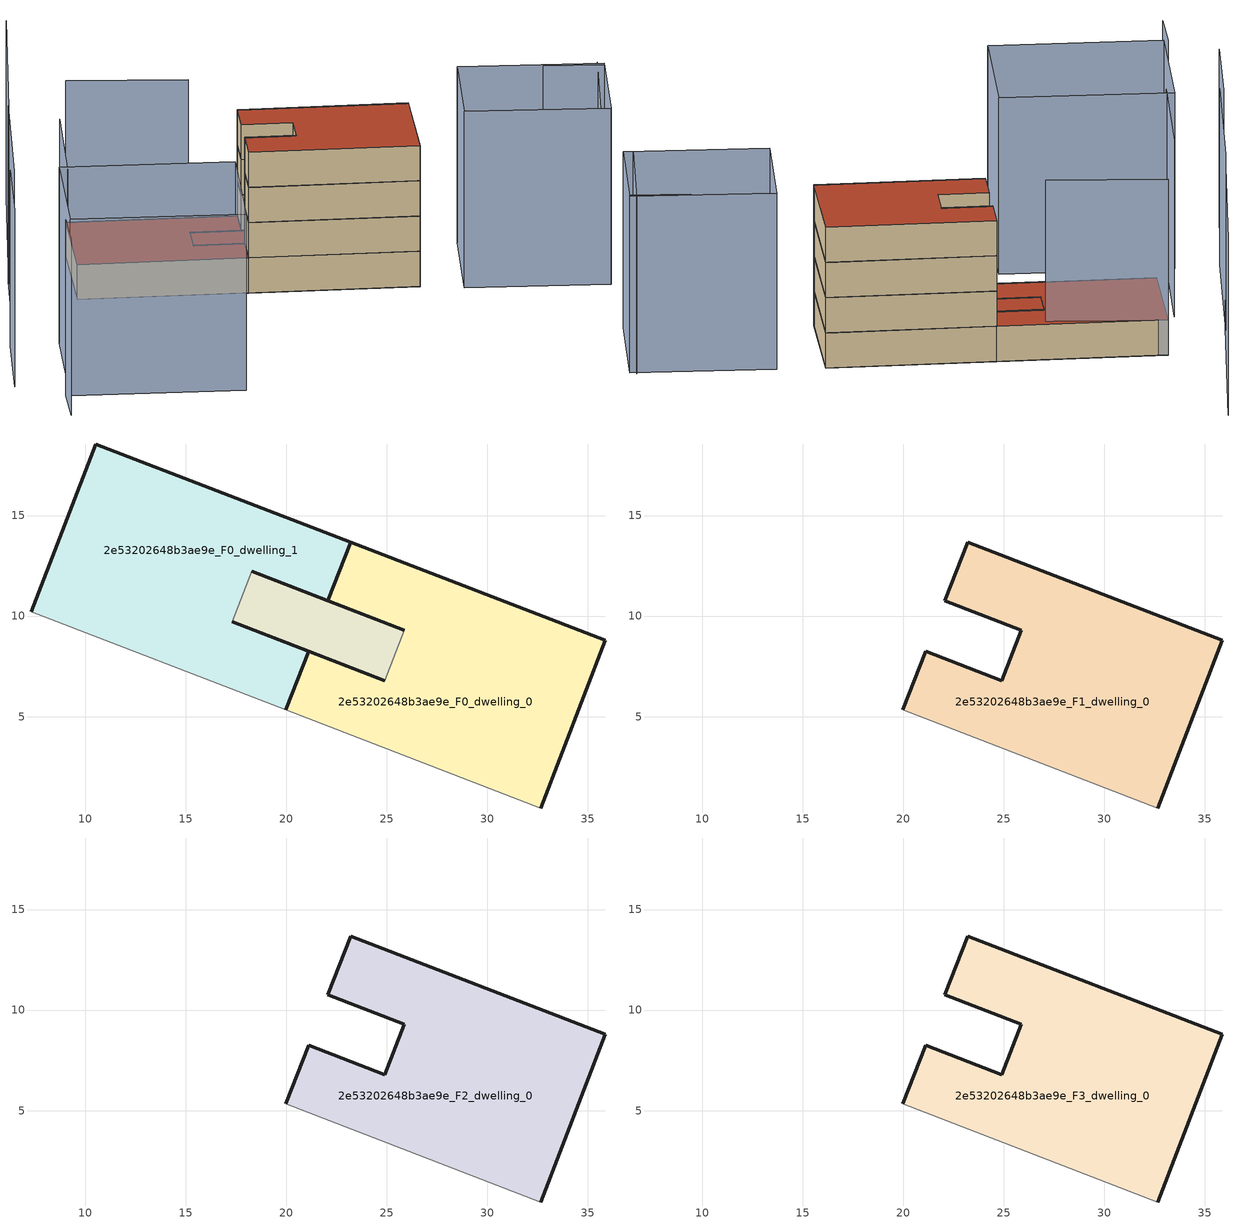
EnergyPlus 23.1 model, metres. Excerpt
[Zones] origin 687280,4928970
2e53202648b3ae9e_F0_dwelling_0
 floor ground (EU_floor_Construction): 32.65,0.45 35.86,8.81 23.19,13.68 22.07,10.76 25.87,9.3 24.9,6.79 21.1,8.25 19.98,5.33 z0
 wall outside (EU_wall_Construction): 25.87,9.3 22.07,10.76 23.19,13.68 35.86,8.81 32.65,0.45 / 19.98,5.33 21.1,8.25 24.9,6.79 z0:3
 wall adiabatic (EU_wall_Construction): 32.65,0.45 19.98,5.33 z0:3
 wall to 2e53202648b3ae9e_F0_circulation (EU_wall_Construction): 24.9,6.79 25.87,9.3 z0:3
2e53202648b3ae9e_F0_dwelling_1
 floor ground (EU_floor_Construction): 19.98,5.33 21.1,8.25 17.3,9.72 18.27,12.22 22.07,10.76 23.19,13.68 10.52,18.56 7.31,10.21 z0
 wall outside (EU_wall_Construction): 17.3,9.72 21.1,8.25 19.98,5.33 / 7.31,10.21 10.52,18.56 23.19,13.68 22.07,10.76 18.27,12.22 z0:3
 wall adiabatic (EU_wall_Construction): 19.98,5.33 7.31,10.21 z0:3
 wall to 2e53202648b3ae9e_F0_circulation (EU_wall_Construction): 18.27,12.22 17.3,9.72 z0:3
 roof outside (EU_roof_Construction): 23.19,13.68 22.07,10.76 18.27,12.22 17.3,9.72 21.1,8.25 19.98,5.33 7.31,10.21 10.52,18.56 z3
2e53202648b3ae9e_F0_circulation
 floor ground (EU_floor_Construction): 24.9,6.79 25.87,9.3 18.27,12.22 17.3,9.72 z0
 wall outside (EU_wall_Construction): 24.9,6.79 17.3,9.72 / 18.27,12.22 25.87,9.3 z0:3
 roof outside (EU_roof_Construction): 25.87,9.3 24.9,6.79 17.3,9.72 18.27,12.22 z3
2e53202648b3ae9e_F1_dwelling_0
 floor to 2e53202648b3ae9e_F0_dwelling_0 (EU_floor_Construction): 32.65,0.45 35.86,8.81 23.19,13.68 22.07,10.76 25.87,9.3 24.9,6.79 21.1,8.25 19.98,5.33 z3
 wall outside (EU_wall_Construction): 19.98,5.33 21.1,8.25 24.9,6.79 25.87,9.3 22.07,10.76 23.19,13.68 35.86,8.81 32.65,0.45 z3:6
 wall adiabatic (EU_wall_Construction): 32.65,0.45 19.98,5.33 z3:6
2e53202648b3ae9e_F2_dwelling_0
 floor to 2e53202648b3ae9e_F1_dwelling_0 (EU_floor_Construction): 32.65,0.45 35.86,8.81 23.19,13.68 22.07,10.76 25.87,9.3 24.9,6.79 21.1,8.25 19.98,5.33 z6
 wall outside (EU_wall_Construction): 19.98,5.33 21.1,8.25 24.9,6.79 25.87,9.3 22.07,10.76 23.19,13.68 35.86,8.81 32.65,0.45 z6:9
 wall adiabatic (EU_wall_Construction): 32.65,0.45 19.98,5.33 z6:9
2e53202648b3ae9e_F3_dwelling_0
 floor to 2e53202648b3ae9e_F2_dwelling_0 (EU_floor_Construction): 32.65,0.45 35.86,8.81 23.19,13.68 22.07,10.76 25.87,9.3 24.9,6.79 21.1,8.25 19.98,5.33 z9
 wall outside (EU_wall_Construction): 19.98,5.33 21.1,8.25 24.9,6.79 25.87,9.3 22.07,10.76 23.19,13.68 35.86,8.81 32.65,0.45 z9:12
 wall adiabatic (EU_wall_Construction): 32.65,0.45 19.98,5.33 z9:12
 roof outside (EU_roof_Construction): 35.86,8.81 32.65,0.45 19.98,5.33 21.1,8.25 24.9,6.79 25.87,9.3 22.07,10.76 23.19,13.68 z12
shading: -4.02,-11.08 -2.55,-7.22 / 2.19,1.81 6.49,11.63 / 45.57,-5.59 49.67,3.1 / -1.78,3.96 -5.27,-3.68 / 49.9,2.37 45.52,4.41 / 4.17,16.01 -1.61,3.62 / 19.27,14.42 10.55,18.62 / 12.03,31.93 4,15.66 / 10.66,-12.63 -2.23,-7.34 / -2.23,-7.34 1.91,2.74 / 1.91,2.74 14.8,-2.55 / 14.8,-2.55 10.66,-12.63 / 46.27,-5.96 35.64,-1.32 / 35.64,-1.32 39.4,7.28 / 39.4,7.28 50.02,2.63 / 50.02,2.63 46.27,-5.96 z0:15
[Building]
EU S2 Campaign: North Axis=0; Terrain=City; Solar Distribution=FullExterior
[Site:Location]
Bologna: Latitude=44.5; Longitude=11.25; Time Zone=1; Elevation=37
[SizingPeriod:WeatherFileDays]
AnnualSizingPeriod: Begin Month=1; Begin Day of Month=1; End Month=12; End Day of Month=31; Day of Week for Start Day=Monday; Use Weather File Daylight Saving Period=No; Use Weather File Rain and Snow Indicators=No
[MATERIAL]
EU_InternalMass_Material: Roughness=MediumRough; Thickness=0.1; Conductivity=1; Density=1800; Specific Heat=900; Thermal Absorptance=0.9; Solar Absorptance=0.7; Visible Absorptance=0.7
[MATERIAL:NOMASS] Roughness=MediumRough; Thermal Absorptance=0.9; Solar Absorptance=0.7; Visible Absorptance=0.7
Name | Thermal Resistance
EU_wall_NoMass | 0.937881
EU_roof_NoMass | 0.548572
EU_floor_NoMass | 0.71348
[CONSTRUCTION]
EU_wall_Construction: EU_wall_NoMass
EU_roof_Construction: EU_roof_NoMass
EU_floor_Construction: EU_floor_NoMass
EU_InternalMass_Construction: EU_InternalMass_Material
[ZONE] Type=1; Multiplier=1; Ceiling Height=autocalculate; Floor Area=autocalculate; Part of Total Floor Area=Yes
Name | Volume
2e53202648b3ae9e_F0_dwelling_0 | 331.676
2e53202648b3ae9e_F1_dwelling_0; 2e53202648b3ae9e_F2_dwelling_0; 2e53202648b3ae9e_F3_dwelling_0 | 331.675
2e53202648b3ae9e_F0_dwelling_1 | 331.679
2e53202648b3ae9e_F0_circulation | 65.5928
[INTERNALMASS] Construction=EU_InternalMass_Construction
Name | Zone or ZoneList | Surface Area
2e53202648b3ae9e_F0_dwelling_0_EU_InternalMass | 2e53202648b3ae9e_F0_dwelling_0 | 110.559
2e53202648b3ae9e_F0_dwelling_1_EU_InternalMass | 2e53202648b3ae9e_F0_dwelling_1 | 110.559
2e53202648b3ae9e_F1_dwelling_0_EU_InternalMass | 2e53202648b3ae9e_F1_dwelling_0 | 242.932
2e53202648b3ae9e_F2_dwelling_0_EU_InternalMass | 2e53202648b3ae9e_F2_dwelling_0 | 242.932
2e53202648b3ae9e_F3_dwelling_0_EU_InternalMass | 2e53202648b3ae9e_F3_dwelling_0 | 242.932
[OTHEREQUIPMENT] Fuel Type=Electricity; Design Level Calculation Method=Watts/Area; Power per Zone Floor Area=1; Fraction Latent=0; Fraction Radiant=0; Fraction Lost=0; Carbon Dioxide Generation Rate=0; EndUse Subcategory=EU_Step8_InternalGains
Name | Zone or ZoneList or Space or SpaceList | Schedule
EU_Step8_InternalGain_2e53202648b3ae9e_F0_dwelling_0_f000 | 2e53202648b3ae9e_F0_dwelling_0 | EU_Step8_GainSchedule_2e53202648b3ae9e_F0_dwelling_0_f000
EU_Step8_InternalGain_2e53202648b3ae9e_F0_dwelling_1_f000 | 2e53202648b3ae9e_F0_dwelling_1 | EU_Step8_GainSchedule_2e53202648b3ae9e_F0_dwelling_1_f000
EU_Step8_InternalGain_2e53202648b3ae9e_F1_dwelling_0_f000 | 2e53202648b3ae9e_F1_dwelling_0 | EU_Step8_GainSchedule_2e53202648b3ae9e_F1_dwelling_0_f000
EU_Step8_InternalGain_2e53202648b3ae9e_F2_dwelling_0_f000 | 2e53202648b3ae9e_F2_dwelling_0 | EU_Step8_GainSchedule_2e53202648b3ae9e_F2_dwelling_0_f000
EU_Step8_InternalGain_2e53202648b3ae9e_F3_dwelling_0_f000 | 2e53202648b3ae9e_F3_dwelling_0 | EU_Step8_GainSchedule_2e53202648b3ae9e_F3_dwelling_0_f000
[ZONEINFILTRATION:DESIGNFLOWRATE]
EU_Circulation_Infiltration_2e53202648b3ae9e_F0_circulation: Zone or ZoneList or Space or SpaceList=2e53202648b3ae9e_F0_circulation; Schedule=EU_AlwaysOn; Design Flow Rate Calculation Method=Flow/Area; Flow Rate per Floor Area=0.0005; Constant Term Coefficient=1; Temperature Term Coefficient=0; Velocity Term Coefficient=0; Velocity Squared Term Coefficient=0
[ZONEVENTILATION:DESIGNFLOWRATE] Schedule=EU_AlwaysOn; Design Flow Rate Calculation Method=AirChanges/Hour; Air Changes per Hour=0.687892; Ventilation Type=Natural; Fan Pressure Rise=0; Fan Total Efficiency=1; Constant Term Coefficient=1; Temperature Term Coefficient=0; Velocity Term Coefficient=0; Velocity Squared Term Coefficient=0; Minimum Indoor Temperature=-100; Maximum Indoor Temperature=100; Delta Temperature=-100; Minimum Outdoor Temperature=-100; Maximum Outdoor Temperature=100; Maximum Wind Speed=40
Name | Zone or ZoneList or Space or SpaceList
EU_ConstantAir_2e53202648b3ae9e_F0_dwelling_0 | 2e53202648b3ae9e_F0_dwelling_0
EU_ConstantAir_2e53202648b3ae9e_F0_dwelling_1 | 2e53202648b3ae9e_F0_dwelling_1
EU_ConstantAir_2e53202648b3ae9e_F1_dwelling_0 | 2e53202648b3ae9e_F1_dwelling_0
EU_ConstantAir_2e53202648b3ae9e_F2_dwelling_0 | 2e53202648b3ae9e_F2_dwelling_0
EU_ConstantAir_2e53202648b3ae9e_F3_dwelling_0 | 2e53202648b3ae9e_F3_dwelling_0
[HVACTEMPLATE:THERMOSTAT] Constant Heating Setpoint=20; Constant Cooling Setpoint=50
EU_HeatOnly_2e53202648b3ae9e_F0_dwelling_0; EU_HeatOnly_2e53202648b3ae9e_F0_dwelling_1; EU_HeatOnly_2e53202648b3ae9e_F1_dwelling_0; EU_HeatOnly_2e53202648b3ae9e_F2_dwelling_0; EU_HeatOnly_2e53202648b3ae9e_F3_dwelling_0
[HVACTEMPLATE:ZONE:IDEALLOADSAIRSYSTEM] System Availability Schedule=EU_AlwaysOn; Maximum Heating Supply Air Temperature=50; Minimum Cooling Supply Air Temperature=13; Maximum Heating Supply Air Humidity Ratio=0.0156; Minimum Cooling Supply Air Humidity Ratio=0.0077; Heating Limit=NoLimit; Cooling Limit=NoLimit; Heating Availability Schedule=EU_AlwaysOn; Cooling Availability Schedule=EU_CoolingOff; Dehumidification Control Type=ConstantSensibleHeatRatio; Cooling Sensible Heat Ratio=0.7; Dehumidification Setpoint=60; Humidification Control Type=None; Humidification Setpoint=30; Outdoor Air Method=None; Outdoor Air Flow Rate per Person=0.00944; Outdoor Air Flow Rate per Zone Floor Area=0; Outdoor Air Flow Rate per Zone=0; Demand Controlled Ventilation Type=None; Outdoor Air Economizer Type=NoEconomizer; Heat Recovery Type=None; Sensible Heat Recovery Effectiveness=0.7; Latent Heat Recovery Effectiveness=0.65
Name | Template Thermostat
2e53202648b3ae9e_F0_dwelling_0 | EU_HeatOnly_2e53202648b3ae9e_F0_dwelling_0
2e53202648b3ae9e_F0_dwelling_1 | EU_HeatOnly_2e53202648b3ae9e_F0_dwelling_1
2e53202648b3ae9e_F1_dwelling_0 | EU_HeatOnly_2e53202648b3ae9e_F1_dwelling_0
2e53202648b3ae9e_F2_dwelling_0 | EU_HeatOnly_2e53202648b3ae9e_F2_dwelling_0
2e53202648b3ae9e_F3_dwelling_0 | EU_HeatOnly_2e53202648b3ae9e_F3_dwelling_0
[SIZING:ZONE] Zone Cooling Design Supply Air Temperature Input Method=SupplyAirTemperature; Zone Cooling Design Supply Air Temperature=13; Zone Heating Design Supply Air Temperature Input Method=SupplyAirTemperature; Zone Heating Design Supply Air Temperature=50; Zone Cooling Design Supply Air Humidity Ratio=0.008; Zone Heating Design Supply Air Humidity Ratio=0.008; Cooling Design Air Flow Method=DesignDay; Cooling Design Air Flow Rate=0; Cooling Minimum Air Flow per Zone Floor Area=0.000762; Cooling Minimum Air Flow=0; Cooling Minimum Air Flow Fraction=0.2; Heating Design Air Flow Method=DesignDay; Heating Design Air Flow Rate=0; Heating Maximum Air Flow per Zone Floor Area=0.002032; Heating Maximum Air Flow=0.141576; Heating Maximum Air Flow Fraction=0.3; Account for Dedicated Outdoor Air System=No; Dedicated Outdoor Air System Control Strategy=NeutralSupplyAir; Dedicated Outdoor Air Low Setpoint Temperature for Design=autosize; Dedicated Outdoor Air High Setpoint Temperature for Design=autosize; Zone Load Sizing Method=Sensible Load Only No Latent Load; Zone Latent Cooling Design Supply Air Humidity Ratio Input Method=HumidityRatioDifference; Zone Cooling Design Supply Air Humidity Ratio Difference=0.005; Zone Latent Heating Design Supply Air Humidity Ratio Input Method=HumidityRatioDifference; Zone Humidification Design Supply Air Humidity Ratio Difference=0.005
2e53202648b3ae9e_F0_dwelling_0; 2e53202648b3ae9e_F0_dwelling_1; 2e53202648b3ae9e_F1_dwelling_0; 2e53202648b3ae9e_F2_dwelling_0; 2e53202648b3ae9e_F3_dwelling_0
[SCHEDULE:CONSTANT]
Name | Hourly Value
EU_AlwaysOn | 1
EU_CoolingOff | 0
[SCHEDULE:FILE] Column Number=1; Rows to Skip at Top=0; Number of Hours of Data=8760; Column Separator=Comma; Interpolate to Timestep=No; Minutes per Item=60; Adjust Schedule for Daylight Savings=Yes
Name | File
EU_Step8_GainSchedule_2e53202648b3ae9e_F0_dwelling_0_f000 | ../../schedules/2e53202648b3ae9e/2e53202648b3ae9e_F0_dwelling_0_f000_gain.csv
EU_Step8_GainSchedule_2e53202648b3ae9e_F0_dwelling_1_f000 | ../../schedules/2e53202648b3ae9e/2e53202648b3ae9e_F0_dwelling_1_f000_gain.csv
EU_Step8_GainSchedule_2e53202648b3ae9e_F1_dwelling_0_f000 | ../../schedules/2e53202648b3ae9e/2e53202648b3ae9e_F1_dwelling_0_f000_gain.csv
EU_Step8_GainSchedule_2e53202648b3ae9e_F2_dwelling_0_f000 | ../../schedules/2e53202648b3ae9e/2e53202648b3ae9e_F2_dwelling_0_f000_gain.csv
EU_Step8_GainSchedule_2e53202648b3ae9e_F3_dwelling_0_f000 | ../../schedules/2e53202648b3ae9e/2e53202648b3ae9e_F3_dwelling_0_f000_gain.csv
